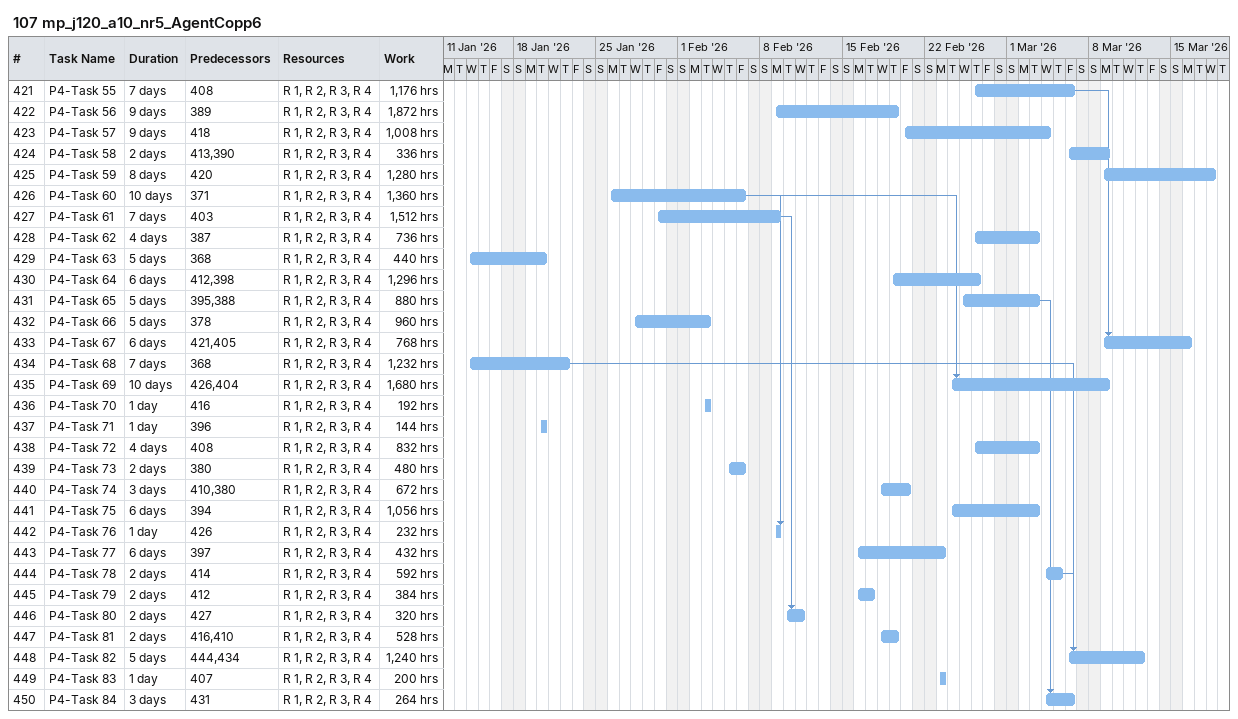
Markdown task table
107 mp_j120_a10_nr5_AgentCopp6

| ID | Task | Duration | Start | Finish | Predecessors | Resources | Work (h) |
|---|---|---|---|---|---|---|---|
| 421 | P4-Task 55 | 7d | 2026-02-26 | 2026-03-06 | 408 | R 1, R 2, R 3, R 4 | 1176 |
| 422 | P4-Task 56 | 9d | 2026-02-09 | 2026-02-19 | 389 | R 1, R 2, R 3, R 4 | 1872 |
| 423 | P4-Task 57 | 9d | 2026-02-20 | 2026-03-04 | 418 | R 1, R 2, R 3, R 4 | 1008 |
| 424 | P4-Task 58 | 2d | 2026-03-06 | 2026-03-09 | 413, 390 | R 1, R 2, R 3, R 4 | 336 |
| 425 | P4-Task 59 | 8d | 2026-03-09 | 2026-03-18 | 420 | R 1, R 2, R 3, R 4 | 1280 |
| 426 | P4-Task 60 | 10d | 2026-01-26 | 2026-02-06 | 371 | R 1, R 2, R 3, R 4 | 1360 |
| 427 | P4-Task 61 | 7d | 2026-01-30 | 2026-02-09 | 403 | R 1, R 2, R 3, R 4 | 1512 |
| 428 | P4-Task 62 | 4d | 2026-02-26 | 2026-03-03 | 387 | R 1, R 2, R 3, R 4 | 736 |
| 429 | P4-Task 63 | 5d | 2026-01-14 | 2026-01-20 | 368 | R 1, R 2, R 3, R 4 | 440 |
| 430 | P4-Task 64 | 6d | 2026-02-19 | 2026-02-26 | 412, 398 | R 1, R 2, R 3, R 4 | 1296 |
| 431 | P4-Task 65 | 5d | 2026-02-25 | 2026-03-03 | 395, 388 | R 1, R 2, R 3, R 4 | 880 |
| 432 | P4-Task 66 | 5d | 2026-01-28 | 2026-02-03 | 378 | R 1, R 2, R 3, R 4 | 960 |
| 433 | P4-Task 67 | 6d | 2026-03-09 | 2026-03-16 | 421, 405 | R 1, R 2, R 3, R 4 | 768 |
| 434 | P4-Task 68 | 7d | 2026-01-14 | 2026-01-22 | 368 | R 1, R 2, R 3, R 4 | 1232 |
| 435 | P4-Task 69 | 10d | 2026-02-24 | 2026-03-09 | 426, 404 | R 1, R 2, R 3, R 4 | 1680 |
| 436 | P4-Task 70 | 1d | 2026-02-03 | 2026-02-03 | 416 | R 1, R 2, R 3, R 4 | 192 |
| 437 | P4-Task 71 | 1d | 2026-01-20 | 2026-01-20 | 396 | R 1, R 2, R 3, R 4 | 144 |
| 438 | P4-Task 72 | 4d | 2026-02-26 | 2026-03-03 | 408 | R 1, R 2, R 3, R 4 | 832 |
| 439 | P4-Task 73 | 2d | 2026-02-05 | 2026-02-06 | 380 | R 1, R 2, R 3, R 4 | 480 |
| 440 | P4-Task 74 | 3d | 2026-02-18 | 2026-02-20 | 410, 380 | R 1, R 2, R 3, R 4 | 672 |
| 441 | P4-Task 75 | 6d | 2026-02-24 | 2026-03-03 | 394 | R 1, R 2, R 3, R 4 | 1056 |
| 442 | P4-Task 76 | 1d | 2026-02-09 | 2026-02-09 | 426 | R 1, R 2, R 3, R 4 | 232 |
| 443 | P4-Task 77 | 6d | 2026-02-16 | 2026-02-23 | 397 | R 1, R 2, R 3, R 4 | 432 |
| 444 | P4-Task 78 | 2d | 2026-03-04 | 2026-03-05 | 414 | R 1, R 2, R 3, R 4 | 592 |
| 445 | P4-Task 79 | 2d | 2026-02-16 | 2026-02-17 | 412 | R 1, R 2, R 3, R 4 | 384 |
| 446 | P4-Task 80 | 2d | 2026-02-10 | 2026-02-11 | 427 | R 1, R 2, R 3, R 4 | 320 |
| 447 | P4-Task 81 | 2d | 2026-02-18 | 2026-02-19 | 416, 410 | R 1, R 2, R 3, R 4 | 528 |
| 448 | P4-Task 82 | 5d | 2026-03-06 | 2026-03-12 | 444, 434 | R 1, R 2, R 3, R 4 | 1240 |
| 449 | P4-Task 83 | 1d | 2026-02-23 | 2026-02-23 | 407 | R 1, R 2, R 3, R 4 | 200 |
| 450 | P4-Task 84 | 3d | 2026-03-04 | 2026-03-06 | 431 | R 1, R 2, R 3, R 4 | 264 |
